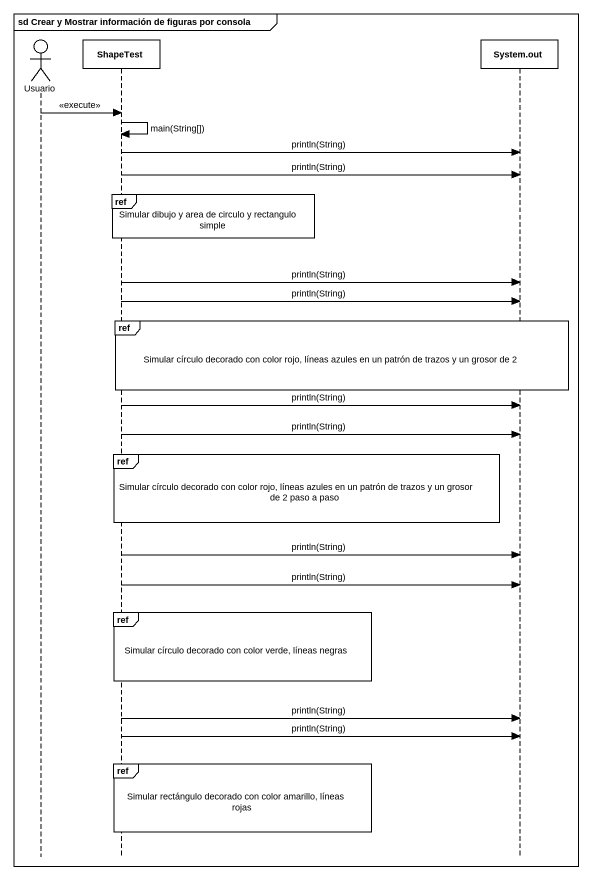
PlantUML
@startuml
mainframe sd Crear y Mostrar información de figuras por consola
hide footbox
actor Usuario
participant ShapeTest
participant "System.out" as System_out

Usuario -> ShapeTest : <<execute>>
ShapeTest -> ShapeTest : main(String[])
ShapeTest -> System_out : println(String)
ShapeTest -> System_out : println(String)
ref over ShapeTest : Simular dibujo y area de circulo y rectangulo simple
ShapeTest -> System_out : println(String)
ShapeTest -> System_out : println(String)
ref over ShapeTest, System_out : Simular círculo decorado con color rojo, líneas azules en un patrón de trazos y un grosor de 2
ShapeTest -> System_out : println(String)
ShapeTest -> System_out : println(String)
ref over ShapeTest : Simular círculo decorado con color rojo, líneas azules en un patrón de trazos y un grosor de 2 paso a paso
ShapeTest -> System_out : println(String)
ShapeTest -> System_out : println(String)
ref over ShapeTest : Simular círculo decorado con color verde, líneas negras
ShapeTest -> System_out : println(String)
ShapeTest -> System_out : println(String)
ref over ShapeTest : Simular rectángulo decorado con color amarillo, líneas rojas
@enduml
